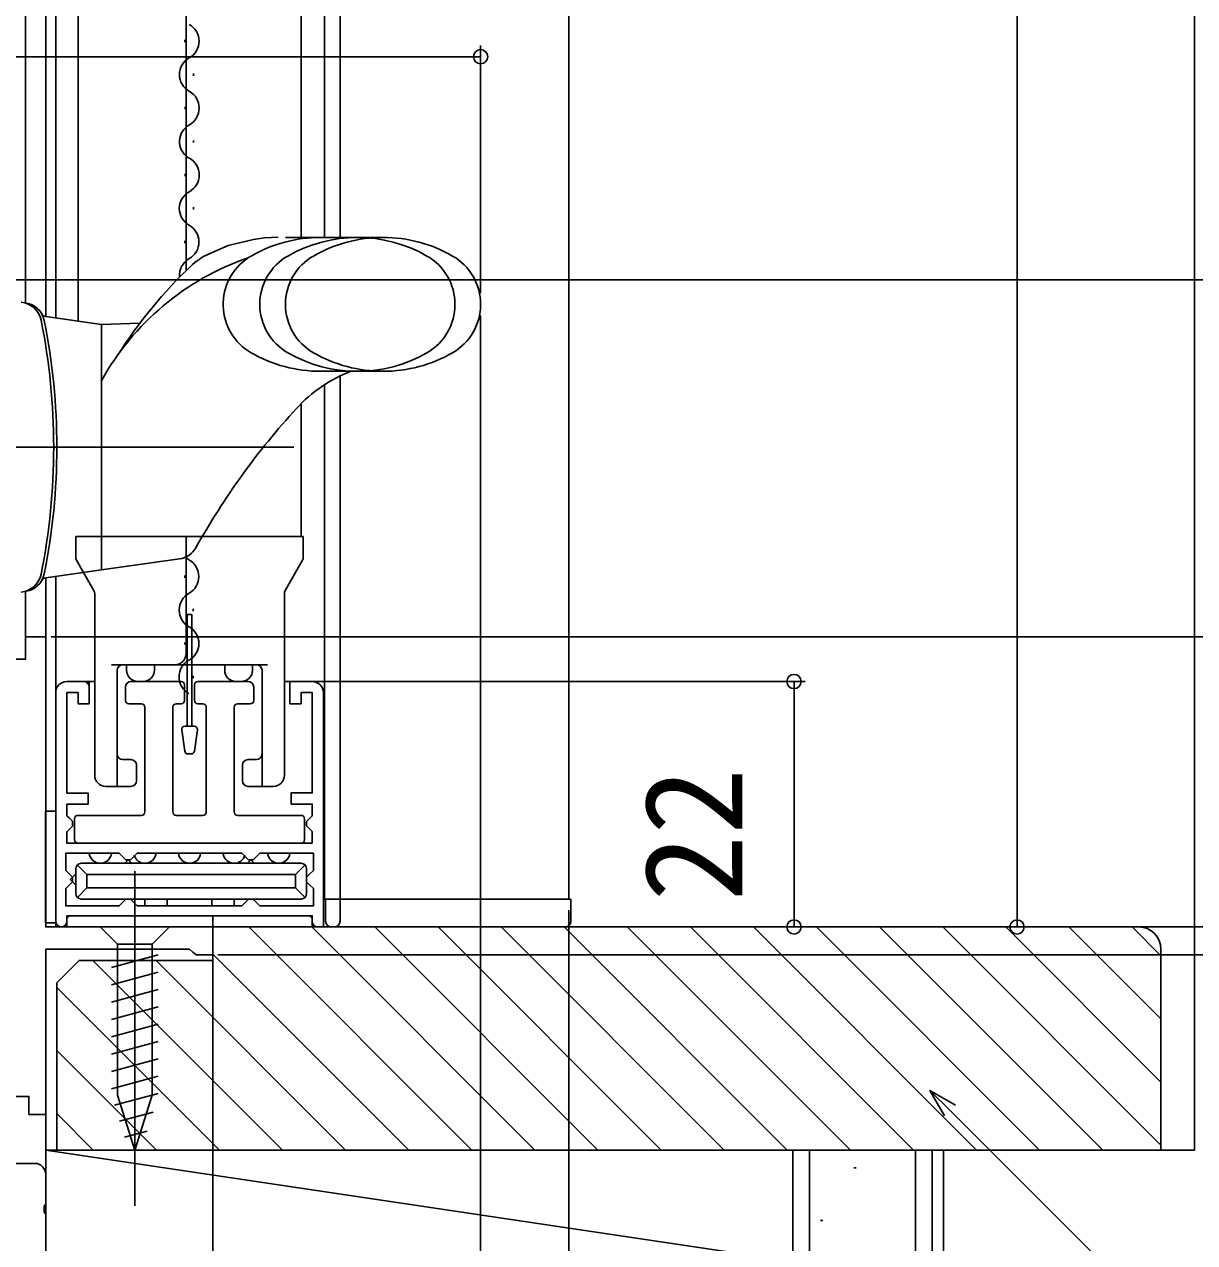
# Model space of a CAD drawing. Units: millimetres, scale not verified. Extents: x -525 to 525, y -783 to 778.
# Drawn here: x -246.9 to -142, y -13 to 96.2 of the extents above; entities that cross this region are included whole.
import ezdxf
from ezdxf.enums import TextEntityAlignment as Align

# ---------------------------------------------------------------- set-up
doc = ezdxf.new("R2010")
doc.units = ezdxf.units.MM
doc.header["$LTSCALE"] = 4
for name, color, linetype in [('0-2_YKK_11', 7, 'Continuous'), ('0-3_YKK_12', 2, 'Continuous'), ('0-4_YKK_13', 4, 'Continuous'), ('0-6_YKK_D', 6, 'Continuous'), ('0-8_YSS_K', 3, 'Continuous'), ('0-9_YSS_KE', 3, 'Continuous')]:
    doc.layers.add(name, color=color, linetype=linetype)
doc.styles.add('ＭＳ ゴシック', font='')
doc.styles.get('ＭＳ ゴシック').set_extended_font_data('MS Gothic')

msp = doc.modelspace()

# ---------------------------------------------------------------- linework, layer by layer
at = {"layer": '0-2_YKK_11'}
msp.add_line((-227.1, 17.5), (-227.4, 17.2), dxfattribs=at)
for points in [[(-246, -5.9), (-248.9, -5.9), (-248.9, 0.1), (-246.5, 0.1), (-246.5, -1.5), (-245, -1.5), (-245, 13.3), (-232.092, 13.3), (-231.796, 13.05), (-231.5, 12.8), (-230, 12.8), (-230, 15.3), (-245, 15.3), (-245, 41.3), (-246.8, 41.3), (-246.8, 39.3), (-255, 39.3), (-255, 36)], [(-221.1, 22.8), (-243.1, 22.8), (-243.1, 23.83), (-242.9, 24.03), (-242.6, 24.33), (-242.6, 24.77), (-242.9, 25.07), (-243.1, 25.27), (-243.1, 26.3), (-241.2, 26.3), (-241.2, 27.3), (-243.1, 27.3), (-243.1, 36.3), (-242.1, 36.3), (-242.1, 35.3), (-241.1, 35.3), (-241.1, 37.3), (-243.1, 37.3)], [(-221.1, 37.3), (-223.1, 37.3), (-223.1, 35.3), (-222.1, 35.3), (-222.1, 36.3), (-221.1, 36.3), (-221.1, 27.303), (-223, 27.303), (-223, 26.303), (-221.1, 26.303), (-221.1, 25.25), (-221.3, 25.05), (-221.6, 24.75), (-221.6, 24.35), (-221.3, 24.05), (-221.1, 23.85), (-221.1, 22.8)], [(-244.1, 36.3), (-244.1, 15.3), (-243.1, 15.3), (-243.1, 16.3), (-221.1, 16.3), (-221.1, 15.3), (-220.1, 15.3), (-220.1, 36.3)], [(-227.4, 17.2), (-236.8, 17.2), (-237.1, 17.5), (-237.4, 17.8), (-237.8, 17.8), (-238.1, 17.5), (-238.4, 17.2), (-243.2, 17.2), (-243.2, 18.75), (-242.9, 19.05), (-242.6, 19.35), (-242.6, 19.75), (-242.9, 20.05), (-243.2, 20.35), (-243.2, 21.9), (-238.4, 21.9), (-238.1, 21.6), (-237.8, 21.3), (-237.4, 21.3), (-237.1, 21.6), (-236.8, 21.9), (-227.4, 21.9), (-227.1, 21.6), (-226.8, 21.3), (-226.4, 21.3), (-226.1, 21.6), (-225.8, 21.9), (-221, 21.9), (-221, 20.35), (-221.3, 20.05), (-221.6, 19.75), (-221.6, 19.35), (-221.3, 19.05), (-221, 18.75), (-221, 17.2), (-225.8, 17.2), (-226.1, 17.5), (-226.4, 17.8), (-226.8, 17.8), (-227.1, 17.5)], [(-359, -14.7), (-298.4, -14.7), (-298.4, -42.7), (-295, -42.7), (-295, -40.8), (-295.5, -40.3), (-296, -39.8), (-296, -14.7), (-245, -14.7), (-245, -10.458), (-245.12, -10.275), (-245.12, -9.725), (-245, -9.542), (-245, -6.9)]]:
    msp.add_lwpolyline(points, dxfattribs=at)
for centre, start, end in [((-243.1, 36.3), 90.00001, 179.99999), ((-221.1, 36.3), 0.00001, 89.99999), ((-246, -6.9), 0.00001, 89.99999)]:
    msp.add_arc(centre, 1, start, end, dxfattribs=at)
at = {"layer": '0-3_YKK_12'}
for p, q in [((-246.8, 71.23), (-246.8, 183.8)), ((-245, 70.003), (-245, 183.8)), ((-244.1, 69.876), (-244.1, 183.8)), ((-242.1, 79.595), (-242.1, 183.8)), ((-232.4, 183.8), (-232.4, 84.128)), ((-222.1, 77.1), (-222.1, 183.8)), ((-220, 77.1), (-220, 183.8)), ((-218.6, 77.1), (-218.6, 183.8)), ((-198.1, 183.8), (-198.1, 17.8)), ((-232.507, 94.598), (-232.507, 94.798)), ((-231.743, 91.599), (-231.743, 91.799)), ((-232.5, 88.598), (-232.5, 88.798)), ((-231.737, 85.599), (-231.737, 85.799)), ((-232.4, 84.128), (-232.4, 74.128)), ((-232.493, 82.598), (-232.493, 82.798)), ((-231.757, 79.599), (-231.757, 79.799)), ((-242.1, 79.595), (-242.1, 69.595)), ((-232.513, 76.598), (-232.513, 76.798)), ((-218.6, 17.8), (-218.6, 64.68)), ((-220, 17.8), (-220, 63.891)), ((-222.1, 50.3), (-222.1, 62.197)), ((-245, 46.597), (-245, 40.8)), ((-244.1, 46.724), (-244.1, 35.3)), ((-232.527, 46.6), (-232.527, 46.8)), ((-246.8, 45.39), (-246.8, 40.8)), ((-231.763, 43.603), (-231.764, 43.803)), ((-232.52, 40.602), (-232.52, 40.802)), ((-231.783, 37.603), (-231.784, 37.803)), ((-198.1, 17.8), (-220.1, 17.8)), ((-230, 14.8), (-230, 16.3)), ((-245, -6.9), (-245, -1)), ((-245, -6.9), (-245, -1))]:
    msp.add_line(p, q, dxfattribs=at)
for centre, start, end in [((-232.965, 94.698), 299.26649, 60.8614), ((-231.285, 91.7), 119.26649, 240.8614), ((-232.958, 88.698), 299.26649, 60.8614), ((-231.278, 85.7), 119.26649, 235.76215), ((-231.278, 85.7), 235.76215, 240.8614), ((-232.952, 82.698), 299.26649, 60.8614), ((-231.298, 79.7), 119.26649, 240.8614), ((-232.972, 76.698), 299.26649, 60.8614), ((-231.285, 73.7), 119.26649, 185.56749), ((-231.312, 49.702), 227.62547, 240.8614), ((-232.985, 46.7), 299.26649, 60.8614), ((-231.305, 43.704), 119.26649, 240.8614), ((-232.978, 40.702), 299.26649, 60.8614), ((-231.325, 37.704), 119.26649, 240.8614)]:
    msp.add_arc(centre, 1.718, start, end, dxfattribs=at)
at = {"layer": '0-4_YKK_13'}
for p, q in [((-214.75, 77.1), (-223.501, 77.1)), ((-231.845, 74.663), (-231.838, 74.667)), ((-240, 69.3), (-244.987, 70.001)), ((-236.549, 69.42), (-240, 69.3)), ((-240, 69.3), (-240, 47.3)), ((-240, 47.3), (-240, 69.3)), ((-222.745, 58.3), (-272.779, 58.3)), ((-242.3, 48.432), (-242.3, 50.3)), ((-221.9, 48.432), (-221.9, 50.3)), ((-240, 47.3), (-232.991, 48.285)), ((-223.547, 45.406), (-221.965, 48.185)), ((-240, 47.3), (-244.987, 46.599)), ((-240.6, 45.182), (-240.6, 28.9)), ((-223.6, 45.182), (-223.6, 28.9)), ((-231.9, 33.3), (-231.9, 43.3)), ((-239.1, 38.8), (-225.1, 38.8)), ((-238.6, 38.3), (-238.6, 27.9)), ((-237.75, 38.3), (-237.75, 38.8)), ((-235.25, 38.3), (-235.25, 38.8)), ((-228.95, 38.3), (-228.95, 38.8)), ((-226.45, 38.3), (-226.45, 38.8)), ((-225.6, 38.3), (-225.6, 27.9)), ((-241.6, 37.3), (-243.1, 37.3)), ((-240.6, 37.3), (-243.1, 37.3)), ((-241.6, 37.3), (-243.1, 37.3)), ((-237.35, 37.3), (-232.85, 37.3)), ((-236.75, 37.3), (-236.25, 37.3)), ((-231.35, 37.3), (-226.85, 37.3)), ((-227.95, 37.3), (-227.45, 37.3)), ((-220, 37.3), (-223.6, 37.3)), ((-220, 37.3), (-222.6, 37.3)), ((-244.1, 16.6), (-244.1, 36.3)), ((-237.85, 35.6), (-237.85, 36.8)), ((-232.55, 37), (-232.55, 35.6)), ((-231.65, 35.6), (-231.65, 37)), ((-226.35, 36.8), (-226.35, 35.6)), ((-218.6, 15.8), (-218.6, 36.8)), ((-236.4, 35.3), (-237.55, 35.3)), ((-236.1, 25.6), (-236.1, 35)), ((-233.6, 35), (-233.6, 25.6)), ((-232.85, 35.3), (-233.3, 35.3)), ((-230.9, 35.3), (-231.35, 35.3)), ((-230.6, 25.6), (-230.6, 35)), ((-228.1, 35), (-228.1, 25.6)), ((-226.65, 35.3), (-227.8, 35.3)), ((-232.802, 32.958), (-232.535, 31.058)), ((-232.505, 33.3), (-231.695, 33.3)), ((-231.398, 32.958), (-231.665, 31.058)), ((-232.238, 30.8), (-231.962, 30.8)), ((-238.1, 30.3), (-237.35, 30.3)), ((-236.85, 28.4), (-236.85, 29.8)), ((-227.35, 29.8), (-227.35, 28.4)), ((-226.1, 30.3), (-226.85, 30.3)), ((-237.35, 27.9), (-239.6, 27.9)), ((-226.85, 27.9), (-224.6, 27.9)), ((-242.1, 25.3), (-236.4, 25.3)), ((-233.3, 25.3), (-230.9, 25.3)), ((-227.8, 25.3), (-222.1, 25.3)), ((-242.4, 23.1), (-242.4, 25)), ((-221.8, 25), (-221.8, 23.1)), ((-222.1, 22.8), (-242.1, 22.8)), ((-237.1, 22.8), (-227.1, 22.8)), ((-241.3, 20), (-242.154, 20.848)), ((-222.1, 21), (-241.8, 21)), ((-227.1, 21), (-241.8, 21)), ((-237.6, 21.3), (-237.9, 21)), ((-237.6, 21.3), (-237.9, 21)), ((-237.6, 21.3), (-237.9, 21)), ((-237.6, 21.3), (-237.3, 21)), ((-237.6, 21.3), (-237.3, 21)), ((-237.6, 21.3), (-237.3, 21)), ((-222.1, 21), (-227.1, 21)), ((-226.6, 21.3), (-226.9, 21)), ((-226.6, 21.3), (-226.9, 21)), ((-226.6, 21.3), (-226.9, 21)), ((-226.6, 21.3), (-226.3, 21)), ((-226.6, 21.3), (-226.3, 21)), ((-226.6, 21.3), (-226.3, 21)), ((-222.6, 20.001), (-221.746, 20.853)), ((-242.8, 19.55), (-242.3, 20.05)), ((-242.3, 20.5), (-242.3, 18.295)), ((-237, 20.3), (-237, -9.7)), ((-221.6, 20.499), (-221.6, 18.3)), ((-242.8, 19.55), (-242.3, 19.05)), ((-241.3, 18.8), (-242.154, 17.941)), ((-222.6, 18.8), (-221.746, 17.946)), ((-241.8, 17.8), (-222.1, 17.8)), ((-236.1, 17.8), (-236.1, 17.2)), ((-234.1, 17.8), (-234.1, 17.2)), ((-230.1, 17.8), (-230.1, 17.2)), ((-228.1, 17.8), (-228.1, 17.2)), ((-219.9, 17.8), (-219.9, 15.8)), ((-218.6, 17.8), (-219.9, 17.8)), ((-218.6, 17.8), (-197.9, 17.8)), ((-218.6, 17.8), (-204.573, 17.8)), ((-197.9, 17.8), (-197.9, 15.8)), ((-244.1, 16.6), (-244.1, 15.8)), ((-243.1, 15.8), (-243.1, 16)), ((-242.8, 16.3), (-221.4, 16.3)), ((-233.9, 15.3), (-240.1, 15.3)), ((-240.1, 15.3), (-238.55, 13.75)), ((-221.1, 15.8), (-221.1, 16)), ((-220.6, 15.3), (-198.4, 15.3)), ((-238.55, 13.75), (-238.55, 0.216)), ((-235.45, 0.216), (-235.45, 13.75)), ((-239.1, 11.665), (-234.9, 12.79)), ((-239.1, 10.112), (-234.9, 11.237)), ((-239.1, 8.559), (-234.9, 9.684)), ((-239.1, 7.006), (-234.9, 8.131)), ((-239.1, 5.453), (-234.9, 6.579)), ((-239.1, 3.9), (-234.9, 5.026)), ((-239.1, 2.347), (-234.9, 3.473)), ((-239.1, 0.794), (-234.9, 1.92)), ((-238.841, -0.689), (-234.9, 0.367)), ((-237, -4.7), (-238.55, 0.216)), ((-237, -4.7), (-235.45, 0.216)), ((-238.39, -2.121), (-235.354, -1.308)), ((-237.938, -3.553), (-235.888, -3.004))]:
    msp.add_line(p, q, dxfattribs=at)
for points in [[(-230.714, 75.448), (-228.632, 76.365), (-226.378, 76.929), (-225.37, 77.056), (-224.156, 77.112)], [(-230.723, 75.448), (-230.9, 75.347), (-231.074, 75.24), (-231.245, 75.128), (-231.412, 75.009), (-231.632, 74.84), (-231.846, 74.66)], [(-230.723, 75.448), (-230.9, 75.347), (-231.074, 75.24), (-231.245, 75.128), (-231.412, 75.009), (-231.632, 74.84), (-231.838, 74.667)], [(-214.75, 65.1), (-217.635, 65.1), (-220.625, 65.1)], [(-242.3, 50.3), (-230.949, 50.3), (-221.9, 50.3)], [(-232.4, 39.8), (-232.4, 48.464), (-232.4, 50.3)], [(-242.235, 48.185), (-241.603, 47.075), (-240.653, 45.406)], [(-231.9, 43.3), (-232.3, 43.3), (-232.3, 33.3)], [(-233.9, 15.3), (-235.45, 13.75), (-238.55, 13.75)]]:
    msp.add_lwpolyline(points, dxfattribs=at)
for points in [[(-244.1, 15.672), (-245.02, 15.672), (-245.02, 25.672), (-244.1, 25.672)], [(-224.85, 20), (-241.3, 20), (-241.3, 18.8), (-222.6, 18.8), (-222.6, 20.001)]]:
    msp.add_lwpolyline(points, close=True, dxfattribs=at)
for centre, radius, start, end in [((-220.34, 64.569), 12.531, 90, 119.86283), ((-217.049, 64.569), 12.531, 60.13717, 119.86283), ((-214.75, 64.569), 12.531, 90, 119.86283), ((-214.75, 64.569), 12.531, 60.13717, 90), ((-224.09, 71.1), 5, 119.86283, 123.24149), ((-220.799, 71.1), 5, 119.86283, 240.13717), ((-218.5, 71.1), 5, 119.86283, 240.13717), ((-213.299, 71.1), 5, 299.86283, 60.13717), ((-211, 71.1), 5, 299.86283, 60.13717), ((-219.09, 52.67), 23.9, 108.95566, 151.0326), ((-202.3, 43.42), 43, 133.40017, 147.51539), ((-224.09, 71.1), 5, 123.24149, 240.13717), ((-247.374, 69.294), 2, 11.36286, 85), ((-247.085, 69.25), 2, 11.31689, 85), ((-244.918, 70.496), 0.5, 209.89723, 262), ((-302.08, 58.3), 57.8, 348.63714, 11.36286), ((-301.8, 58.3), 57.8, 348.68311, 11.31689), ((-220.34, 77.631), 12.531, 240.13717, 270), ((-217.049, 77.631), 12.531, 240.13717, 299.86283), ((-214.75, 77.631), 12.531, 240.13717, 270), ((-214.75, 77.631), 12.531, 270, 299.86283), ((-212.931, 52.981), 13, 111.21039, 137.46476), ((-173.878, 17.15), 66, 137.46476, 150.85713), ((-233.269, 50.266), 2, 278, 330.85713), ((-241.8, 48.432), 0.5, 180, 209.64413), ((-222.4, 48.432), 0.5, 330.35587, 0), ((-247.085, 47.35), 2, 275, 348.68311), ((-247.374, 47.306), 2, 275, 348.63714), ((-244.918, 46.104), 0.5, 98, 150.10277), ((-241.1, 45.182), 0.5, 360, 26.56505), ((-223.1, 45.182), 0.5, 153.43495, 180), ((-233.4, 39.8), 1, 270, 0), ((-238.1, 38.3), 0.5, 90, 180), ((-236.75, 38.3), 1, 180, 270), ((-236.25, 38.3), 1, 270, 0), ((-227.95, 38.3), 1, 180, 270), ((-227.45, 38.3), 1, 270, 0), ((-226.1, 38.3), 0.5, 0, 90), ((-243.1, 36.3), 1, 90, 180), ((-243.1, 36.3), 1, 90, 180), ((-241.6, 36.8), 0.5, 0, 90), ((-237.35, 36.8), 0.5, 90, 180), ((-232.85, 37), 0.3, 360, 90), ((-231.35, 37), 0.3, 90, 180), ((-226.85, 36.8), 0.5, 0, 90), ((-237.55, 35.6), 0.3, 180, 270), ((-236.4, 35), 0.3, 360, 90), ((-233.3, 35), 0.3, 90, 180), ((-232.85, 35.6), 0.3, 270, 360), ((-231.35, 35.6), 0.3, 180, 270), ((-230.9, 35), 0.3, 0, 90), ((-227.8, 35), 0.3, 90, 180), ((-226.65, 35.6), 0.3, 270, 0), ((-232.505, 33), 0.3, 90, 188), ((-231.695, 33), 0.3, 352, 90), ((-238.1, 30.8), 0.5, 180, 270), ((-232.238, 31.1), 0.3, 188, 270), ((-231.962, 31.1), 0.3, 270, 352), ((-226.1, 30.8), 0.5, 270, 0), ((-237.35, 29.8), 0.5, 0, 90), ((-226.85, 29.8), 0.5, 90, 180), ((-239.6, 28.9), 1, 180, 270), ((-237.35, 28.4), 0.5, 270, 360), ((-226.85, 28.4), 0.5, 180, 270), ((-224.6, 28.9), 1, 270, 0), ((-242.1, 25), 0.3, 90, 180), ((-236.4, 25.6), 0.3, 270, 360), ((-233.3, 25.6), 0.3, 180, 270), ((-230.9, 25.6), 0.3, 270, 0), ((-227.8, 25.6), 0.3, 180, 270), ((-222.1, 25), 0.3, 0, 90), ((-242.1, 23.1), 0.3, 180, 270), ((-222.1, 23.1), 0.3, 270, 0), ((-240.1, 22), 1, 185.73917, 270), ((-240.1, 22), 1, 270, 354.26083), ((-236.1, 22), 1, 270, 354.26083), ((-232.1, 22), 1, 185.73917, 270), ((-232.1, 22), 1, 270, 354.26083), ((-228.1, 22), 1, 185.73917, 270), ((-224.1, 22), 1, 185.73917, 270), ((-224.1, 22), 1, 270, 354.26083), ((-241.8, 20.5), 0.5, 90, 180), ((-236.1, 22), 1, 195.09083, 270), ((-228.1, 22), 1, 270, 344.90917), ((-222.1, 20.499), 0.5, 0, 90), ((-241.8, 18.3), 0.5, 180, 270), ((-222.1, 18.3), 0.5, 270, 0), ((-243.6, 15.8), 0.5, 180, 360), ((-242.8, 16), 0.3, 90, 180), ((-221.4, 16), 0.3, 0, 90), ((-220.6, 15.8), 0.5, 180, 270), ((-219.4, 15.8), 0.5, 180, 270), ((-219.1, 15.8), 0.5, 270, 0), ((-198.4, 15.8), 0.5, 270, 0)]:
    msp.add_arc(centre, radius, start, end, dxfattribs=at)
at = {"layer": '0-6_YKK_D'}
for p, q in [((-157.9, 350.3), (-157.9, 15.3)), ((-206, 72.1), (-206, 94.3)), ((-259, 93.3), (-206, 93.3)), ((-259, 73.3), (-101, 73.3)), ((-206, 70.1), (-206, -63.7)), ((-244.5, 41.3), (-101, 41.3)), ((-244.5, 41.3), (-121, 41.3)), ((-225, 41.3), (-101, 41.3)), ((-220.1, 37.3), (-176.9, 37.3)), ((-177.9, 37.3), (-177.9, 15.3)), ((-198.1, 16.8), (-198.1, -83.7)), ((-220.5, 15.3), (-156.9, 15.3)), ((-219.639, 15.3), (-101, 15.3)), ((-219.639, 15.3), (-101, 15.3)), ((-219.639, 15.3), (-81, 15.3)), ((-219.639, 15.3), (-81, 15.3)), ((-219.596, 15.3), (-176.9, 15.3)), ((-230, 12.3), (-230, -83.7)), ((-230, 12.3), (-230, -83.7)), ((-230, 12.298), (-230, -63.7)), ((-229.55, 12.8), (-101, 12.8))]:
    msp.add_line(p, q, dxfattribs=at)
for points in [[(-164.395, -1.649), (-165.715, 0.637), (-163.429, -0.683)], [(-165.715, 0.637), (-163.912, -1.166), (-101.165, -63.914), (-44.31, -63.541)]]:
    msp.add_lwpolyline(points, dxfattribs=at)
for centre in [(-206, 93.3), (-177.9, 37.3), (-177.9, 15.3), (-157.9, 15.3)]:
    msp.add_circle(centre, 0.637, dxfattribs=at)
at = {"layer": '0-8_YSS_K'}
for p, q in [((-142, 183.8), (-142, -4.7)), ((-226.79, 15.3), (-206.79, -4.7)), ((-221.133, 15.3), (-201.133, -4.7)), ((-215.476, 15.3), (-195.476, -4.7)), ((-209.819, 15.3), (-189.819, -4.7)), ((-204.163, 15.3), (-184.163, -4.7)), ((-198.506, 15.3), (-178.506, -4.7)), ((-192.849, 15.3), (-172.849, -4.7)), ((-187.192, 15.3), (-167.192, -4.7)), ((-181.535, 15.3), (-161.535, -4.7)), ((-175.878, 15.3), (-155.878, -4.7)), ((-170.221, 15.3), (-150.221, -4.7)), ((-164.565, 15.3), (-145, -4.265)), ((-158.908, 15.3), (-145, 1.392)), ((-153.251, 15.3), (-145, 7.049)), ((-147.594, 15.3), (-145, 12.706)), ((-240.76, 12.3), (-223.76, -4.7)), ((-235.104, 12.3), (-218.104, -4.7)), ((-230, 12.853), (-212.447, -4.7)), ((-244, 9.883), (-229.417, -4.7)), ((-244, 4.226), (-235.074, -4.7)), ((-244, -1.431), (-240.731, -4.7)), ((-176.5, -4.7), (-176.5, -149.7)), ((-167, -4.7), (-167, -149.7)), ((-164.5, -149.7), (-164.5, -4.7)), ((-142, -4.7), (-145.5, -4.7)), ((-172.531, -6.309), (-172.331, -6.309)), ((-175.515, -11.03), (-175.315, -11.03))]:
    msp.add_line(p, q, dxfattribs=at)
for points in [[(-245, -4.7), (-178, -4.7), (-178, -14.7)], [(-245, -14.7), (-245, -4.7), (-178, -14.7)]]:
    msp.add_lwpolyline(points, dxfattribs=at)
at = {"layer": '0-9_YSS_KE'}
for p, q in [((-178, -149.7), (-178, -4.7)), ((-165.5, -4.7), (-178, -4.7)), ((-165.5, -149.7), (-165.5, -4.7))]:
    msp.add_line(p, q, dxfattribs=at)
for points in [[(-147, 15.3), (-230, 15.3), (-230, 12.3), (-242, 12.3), (-244, 10.3), (-244, -4.7)], [(-244, -4.7), (-145, -4.7), (-145, 13.3)]]:
    msp.add_lwpolyline(points, dxfattribs=at)
msp.add_arc((-147, 13.3), 2, 0.00001, 89.99999, dxfattribs=at)

# ---------------------------------------------------------------- texts
at = {"layer": '0-6_YKK_D', "style": 'ＭＳ ゴシック'}
msp.add_text('22', height=8.798, rotation=90, dxfattribs=at).set_placement((-179.9, 17.573), align=Align.BOTTOM_LEFT)

doc.saveas('drawing.dxf')
